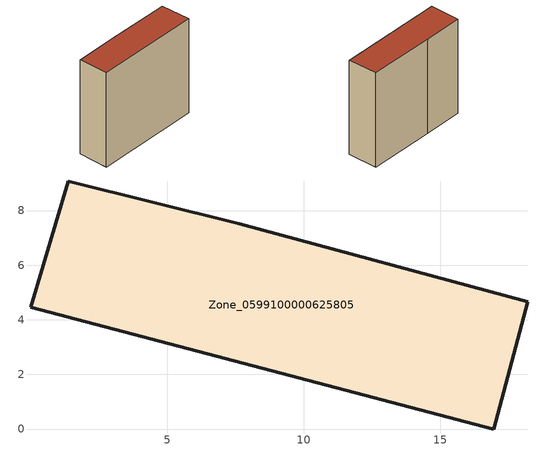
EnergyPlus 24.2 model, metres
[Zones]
Zone_0599100000625805
 floor ground (C_G): 0.02,4.46 1.38,9.08 7.65,7.52 18.2,4.65 16.96,0 z0
 wall outside (C_F): 18.2,4.65 7.65,7.52 1.38,9.08 0.02,4.46 16.96,0 18.2,4.65 z0:15.47
 roof outside (C_R): 1.38,9.08 0.02,4.46 16.96,0 18.2,4.65 7.65,7.52 z15.47
[BUILDING]
Pand.0599100000625805: North Axis=0; Terrain=City; Loads Convergence Tolerance Value=0.04; Temperature Convergence Tolerance Value=0.4; Solar Distribution=FullExterior; Maximum Number of Warmup Days=25; Minimum Number of Warmup Days=1
[Site:Location]
Rotterdam.The.Hague.AP_ZH_NLD Design_Conditions: Latitude=51.96; Longitude=4.45; Time Zone=1; Elevation=-4.5
[SITE:GROUNDTEMPERATURE:BUILDINGSURFACE]
18, 18, 18, 18, 18, 18, 18, 18, 18, 18, 18, 18
[MATERIAL] Thermal Absorptance=0.9; Solar Absorptance=0.7; Visible Absorptance=0.7
Name | Roughness | Thickness | Conductivity | Density | Specific Heat
G.TI.1946 | MediumSmooth | 0.15 | 1 | 540 | 1210
F.TI.1946 | Rough | 0.3 | 0.857143 | 1920 | 840
R.TI.1946 | MediumRough | 0.2 | 0.1 | 1500 | 1000
[CONSTRUCTION]
C_G: G.TI.1946
C_F: F.TI.1946
C_R: R.TI.1946
[ZONE]
Zone_0599100000625805: Type=1; Multiplier=1; Ceiling Height=Autocalculate; Volume=Autocalculate; Floor Area=autocalculate; Part of Total Floor Area=Yes
[ZONEINFILTRATION:DESIGNFLOWRATE]
Infil_Zone_0599100000625805: Zone or ZoneList or Space or SpaceList=Zone_0599100000625805; Schedule=AlwaysOn; Design Flow Rate Calculation Method=Flow/Area; Flow Rate per Floor Area=0.003; Constant Term Coefficient=1; Temperature Term Coefficient=0; Velocity Term Coefficient=0; Velocity Squared Term Coefficient=0
[HVACTEMPLATE:ZONE:IDEALLOADSAIRSYSTEM]
Zone_0599100000625805: Maximum Heating Supply Air Temperature=50; Minimum Cooling Supply Air Temperature=13; Maximum Heating Supply Air Humidity Ratio=0.0156; Minimum Cooling Supply Air Humidity Ratio=0.0077; Heating Limit=NoLimit; Cooling Limit=NoLimit; Dehumidification Control Type=ConstantSensibleHeatRatio; Cooling Sensible Heat Ratio=0.7; Dehumidification Setpoint=60; Humidification Control Type=None; Humidification Setpoint=30; Outdoor Air Method=None; Outdoor Air Flow Rate per Person=0.00944; Outdoor Air Flow Rate per Zone Floor Area=0; Outdoor Air Flow Rate per Zone=0; Demand Controlled Ventilation Type=None; Outdoor Air Economizer Type=NoEconomizer; Heat Recovery Type=None; Sensible Heat Recovery Effectiveness=0.7; Latent Heat Recovery Effectiveness=0.65
[ZONECONTROL:THERMOSTAT]
ThermostatControl_Zone_0599100000625805: Zone or ZoneList=Zone_0599100000625805; Control Type Schedule=DualSetpointControlType; Control 1=Thermostat_Zone_0599100000625805; Temperature Difference Between Cutout And Setpoint=0
[THERMOSTATSETPOINT:DUALSETPOINT]
Thermostat_Zone_0599100000625805: Heating Setpoint Temperature Schedule=HeatingSetpoint_Zone_0599100000625805; Cooling Setpoint Temperature Schedule=CoolingSetpoint_Zone_0599100000625805
[SCHEDULE:COMPACT]
HeatingSetpoint_Zone_0599100000625805: Through: 12/31, For: AllDays, Until: 24:00, 21
CoolingSetpoint_Zone_0599100000625805: Through: 12/31, For: AllDays, Until: 24:00, 24
DualSetpointControlType: Through: 12/31, For: AllDays, Until: 24:00, 4
AlwaysOn: Through: 12/31, For: AllDays, Until: 24:00, 1
